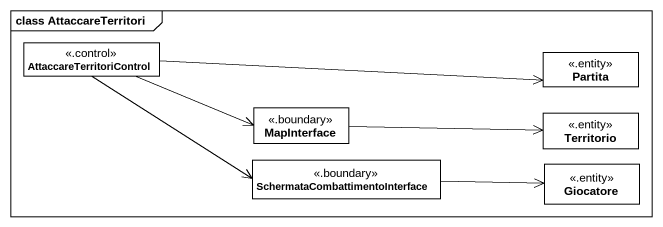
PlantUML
@startuml
mainframe class AttaccareTerritori
hide circle
hide empty members
class AttaccareTerritoriControl <<.control>>
class Partita <<.entity>>
class MapInterface <<.boundary>>
class Territorio <<.entity>>
class "SchermataCombattimentoInterface" as SchermataCombattimentoInterf <<.boundary>>
class Giocatore <<.entity>>
AttaccareTerritoriControl -right-> Partita
AttaccareTerritoriControl -right-> MapInterface
AttaccareTerritoriControl -right-> SchermataCombattimentoInterf
MapInterface -right-> Territorio
SchermataCombattimentoInterf -right-> Giocatore
@enduml
